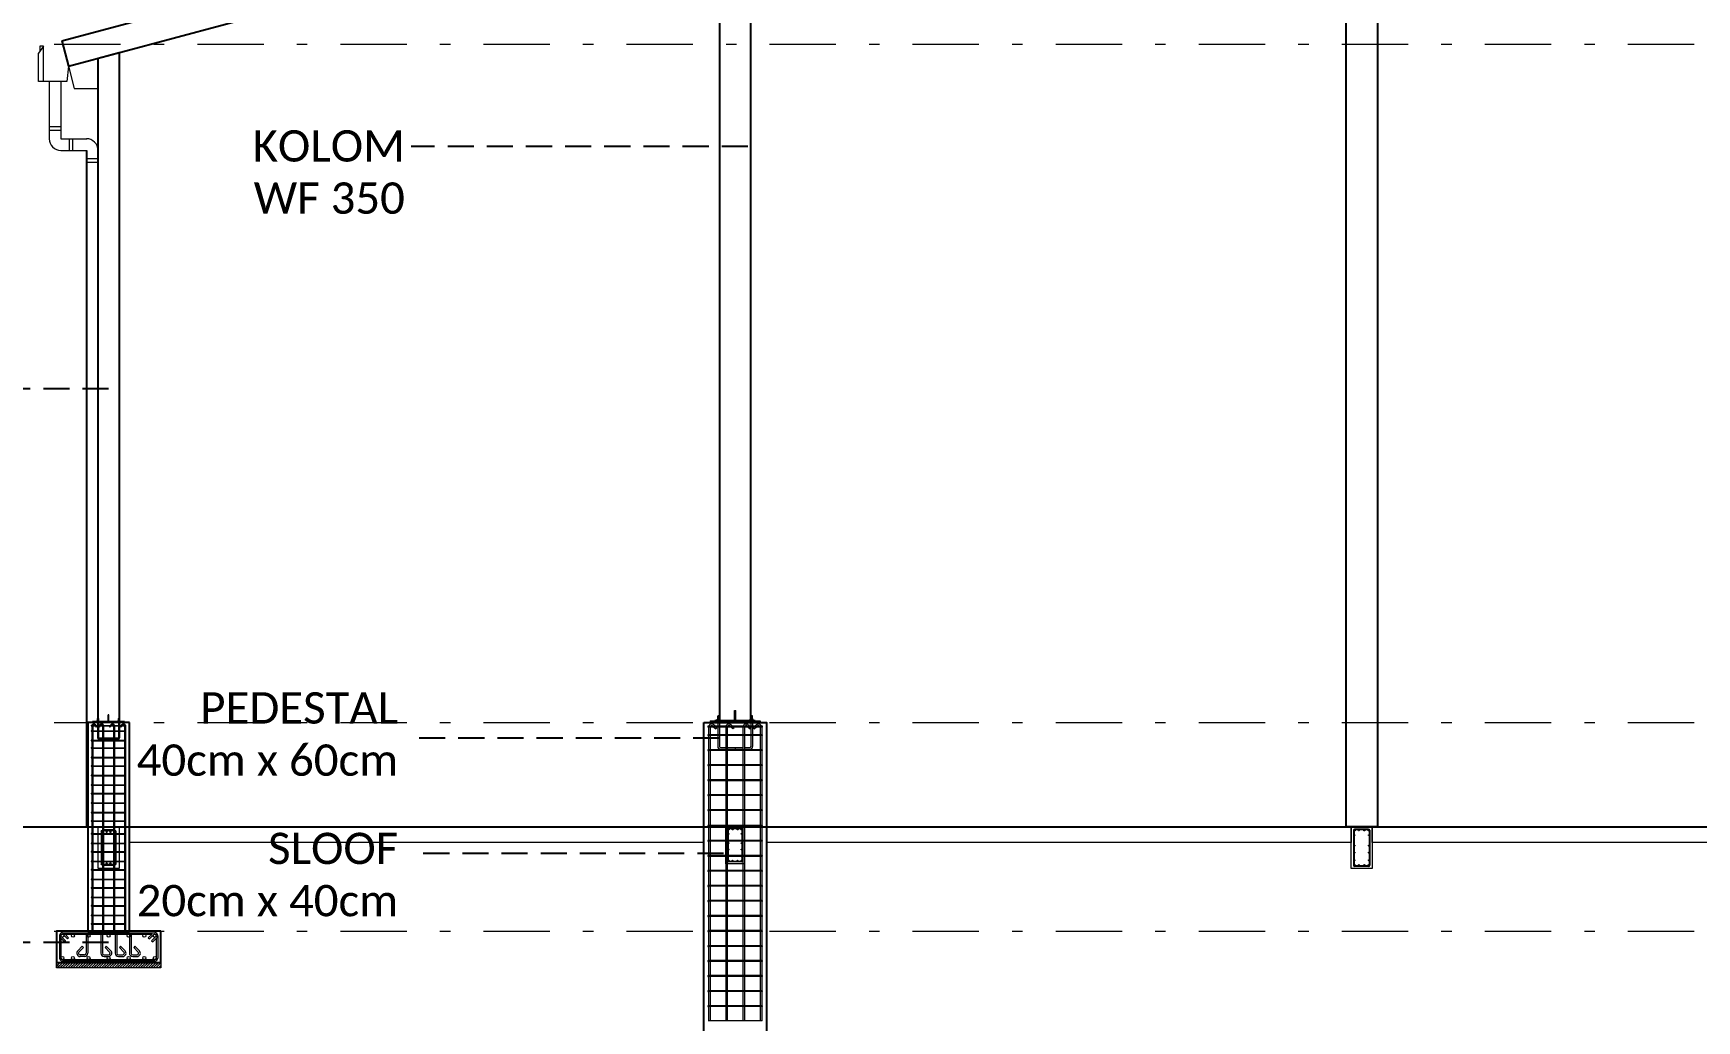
# Model space of a CAD drawing. Header units: millimetres. Extents: x 2175 to 3376, y 1504 to 1740.
# Drawn here: x 2886.51 to 2902.44, y 1558.46 to 1567.92 of the extents above; entities that cross this region are included whole.
import ezdxf

# ---------------------------------------------------------------- set-up
doc = ezdxf.new("R2010")
doc.units = ezdxf.units.MM
for name, pattern in [('DASHDOT2', [12.7, 6.35, -3.175, 0, -3.175]), ('DASHDOTX2', [50.8, 25.4, -12.7, 0, -12.7]), ('DASHED', [19.05, 12.7, -6.35]), ('HIDDEN', [0.375, 0.25, -0.125])]:
    doc.linetypes.add(name, pattern=pattern)
doc.layers.add('As Atap', color=3, linetype='DASHDOTX2', lineweight=40)
doc.layers.add('Garis Dim', color=131, linetype='DASHED', lineweight=9)
for name, color, linetype in [('FUR', 7, 'Continuous'), ('GR', 7, 'Continuous'), ('SUNGAI', 150, 'Continuous'), ('TEXT', 7, 'Continuous'), ('WF 150', 5, 'Continuous')]:
    doc.layers.add(name, color=color, linetype=linetype)
doc.layers.add('Layer2', color=7, linetype='DASHED', lineweight=40, true_color=0x238759)
doc.styles.get("Standard").update_dxf_attribs({"font": 'arial.ttf'})

# ---------------------------------------------------------------- blocks, each defined once
blk = doc.blocks.new('soof bmi')
at = {"layer": 'Garis Dim', "color": 1, "linetype": 'ByBlock', "lineweight": 9}
for p, q in [((38143.76, 315.036), (38143.76, 314.534)), ((38143.768, 315.036), (38143.768, 314.534)), ((38143.978, 315.053), (38143.777, 315.053)), ((38143.978, 315.044), (38143.777, 315.044)), ((38143.987, 315.036), (38143.987, 314.534)), ((38143.996, 315.036), (38143.996, 314.534)), ((38143.978, 314.525), (38143.777, 314.525)), ((38143.978, 314.517), (38143.777, 314.517))]:
    blk.add_line(p, q, dxfattribs=at)
blk.add_lwpolyline([(38143.728, 315.085), (38144.028, 315.085), (38144.028, 314.485), (38143.728, 314.485)], close=True, dxfattribs=at)
for centre, radius in [((38143.777, 315.036), 0.00853), ((38143.774, 314.965), 0.0064), ((38143.838, 315.036), 0.00853), ((38143.917, 315.036), 0.00853), ((38143.978, 315.036), 0.00853), ((38143.981, 314.965), 0.0064), ((38143.774, 314.815), 0.0064), ((38143.774, 314.715), 0.0064), ((38143.981, 314.815), 0.0064), ((38143.981, 314.715), 0.0064), ((38143.774, 314.605), 0.0064), ((38143.777, 314.534), 0.00853), ((38143.838, 314.534), 0.00853), ((38143.917, 314.534), 0.00853), ((38143.978, 314.534), 0.00853), ((38143.981, 314.605), 0.0064)]:
    blk.add_circle(centre, radius, dxfattribs=at)
for centre, radius, start, end in [((38143.777, 315.036), 0.0171, 90, 180), ((38143.978, 315.036), 0.0171, 0, 90), ((38143.978, 315.036), 0.00853, 0, 90), ((38143.777, 314.534), 0.0171, 180, 270), ((38143.978, 314.534), 0.00853, 270, 0), ((38143.978, 314.534), 0.0171, 270, 0)]:
    blk.add_arc(centre, radius, start, end, dxfattribs=at)
blk = doc.blocks.new('sloof 20x40')
at = {"layer": 'Garis Dim', "color": 1, "linetype": 'ByBlock', "lineweight": 9}
for p, q in [((49399.272, -5509.356), (49399.272, -5509.756)), ((49399.472, -5509.356), (49399.272, -5509.356)), ((49399.472, -5509.756), (49399.472, -5509.356)), ((49399.272, -5509.756), (49399.472, -5509.756))]:
    blk.add_line(p, q, dxfattribs=at)
at = {"layer": 'Garis Dim', "color": 1, "linetype": 'ByBlock', "lineweight": 5}
for p, q in [((49399.302, -5509.402), (49399.302, -5509.71)), ((49399.31, -5509.402), (49399.31, -5509.71)), ((49399.318, -5509.386), (49399.426, -5509.386)), ((49399.318, -5509.394), (49399.426, -5509.394)), ((49399.434, -5509.402), (49399.434, -5509.71)), ((49399.442, -5509.402), (49399.442, -5509.71)), ((49399.318, -5509.718), (49399.426, -5509.718)), ((49399.318, -5509.726), (49399.426, -5509.726))]:
    blk.add_line(p, q, dxfattribs=at)
for centre, radius in [((49399.318, -5509.402), 0.008), ((49399.354, -5509.402), 0.008), ((49399.39, -5509.402), 0.008), ((49399.426, -5509.402), 0.008), ((49399.316, -5509.506), 0.006), ((49399.428, -5509.506), 0.006), ((49399.318, -5509.71), 0.008), ((49399.354, -5509.71), 0.008), ((49399.39, -5509.71), 0.008), ((49399.426, -5509.71), 0.008)]:
    blk.add_circle(centre, radius, dxfattribs=at)
for centre, radius, start, end in [((49399.318, -5509.402), 0.016, 90, 180), ((49399.318, -5509.402), 0.008, 90, 180), ((49399.426, -5509.402), 0.016, 0, 90), ((49399.426, -5509.402), 0.008, 0, 90), ((49399.318, -5509.71), 0.016, 180, 270), ((49399.318, -5509.71), 0.008, 180, 270), ((49399.354, -5509.71), 0.008, 180, 270), ((49399.39, -5509.71), 0.008, 180, 270), ((49399.426, -5509.71), 0.016, 270, 0), ((49399.426, -5509.71), 0.008, 270, 0)]:
    blk.add_arc(centre, radius, start, end, dxfattribs=at)

msp = doc.modelspace()

# ---------------------------------------------------------------- hatches: boundary and pattern name
at = {"layer": 'Garis Dim', "linetype": 'ByBlock', "lineweight": 5}
h = msp.add_hatch(dxfattribs=at)
h.set_pattern_fill('LINE', color=0, scale=0.000456792, angle=-0.0006, style=0)
h.set_pattern_definition([(179.999441, (3307.1752754, 1663.6574915), (1.415e-08, 0.0014503160385), [])])
h.paths.add_polyline_path([(2887.126, 1561.36, -0.414214), (2887.127, 1561.361), (2887.135, 1561.361, -0.414214), (2887.137, 1561.36), (2887.137, 1561.34), (2887.126, 1561.34)])
h = msp.add_hatch(dxfattribs=at)
h.set_pattern_fill('LINE', color=0, scale=0.000456792, angle=-0.0006, style=0)
h.set_pattern_definition([(179.999441, (3307.3762646, 1663.6574895), (1.415e-08, 0.0014503160385), [])])
h.paths.add_polyline_path([(2887.327, 1561.36, -0.414214), (2887.328, 1561.361), (2887.336, 1561.361, -0.414214), (2887.338, 1561.36), (2887.338, 1561.34), (2887.327, 1561.34)])
h = msp.add_hatch(dxfattribs=at)
h.set_pattern_fill('LINE', color=0, scale=0.00072, angle=-0.0006, style=0)
h.set_pattern_definition([(179.999441, (3591.7157647, 1722.6246824), (2.23035e-08, 0.0022860000006), [])])
h.paths.add_polyline_path([(2893.082, 1561.382, 0.414214), (2893.08, 1561.384), (2893.067, 1561.384, 0.414214), (2893.065, 1561.382), (2893.065, 1561.352), (2893.082, 1561.352)])
h = msp.add_hatch(dxfattribs=at)
h.set_pattern_fill('LINE', color=0, scale=0.00072, angle=-0.0006, style=0)
h.set_pattern_definition([(179.999441, (3591.3989637, 1722.6246855), (2.23035e-08, 0.0022860000006), [])])
h.paths.add_polyline_path([(2893.399, 1561.382, 0.414214), (2893.397, 1561.384), (2893.383, 1561.384, 0.414214), (2893.381, 1561.382), (2893.381, 1561.352), (2893.399, 1561.352)])
at = {"layer": 'Layer2', "linetype": 'ByBlock', "lineweight": 5}
h = msp.add_hatch(dxfattribs=at)
h.set_pattern_fill('JIS_LC_8', scale=0.00225, style=0)
h.set_pattern_definition([(45, (-10534.765146, 4218.08268), (-0.01240972401, 0.01240972401), []), (45, (-10534.764246, 4218.08268), (-0.01240972401, 0.01240972401), [])])
h.paths.add_polyline_path([(2886.732, 1559.021), (2887.732, 1559.021), (2887.732, 1558.969), (2886.732, 1558.969)])

# ---------------------------------------------------------------- linework, layer by layer
at = {"lineweight": 18}
for p, q in [((2886.607, 1567.8), (2886.562, 1567.734)), ((2886.562, 1567.463), (2886.562, 1567.734)), ((2886.607, 1567.8), (2886.573, 1567.8)), ((2886.573, 1567.8), (2886.573, 1567.751)), ((2886.607, 1567.463), (2886.607, 1567.8)), ((2886.848, 1567.61), (2886.831, 1567.463)), ((2886.775, 1567.463), (2886.562, 1567.463)), ((2886.663, 1567.463), (2886.663, 1566.914)), ((2886.831, 1567.463), (2886.775, 1567.463)), ((2886.775, 1567.463), (2886.775, 1566.914)), ((2886.775, 1567.027), (2886.663, 1567.027)), ((2886.775, 1566.993), (2886.663, 1566.993)), ((2886.775, 1566.914), (2887.024, 1566.914)), ((2886.854, 1566.914), (2886.854, 1566.802)), ((2886.887, 1566.914), (2886.887, 1566.802)), ((2886.775, 1566.802), (2887.024, 1566.802)), ((2887.019, 1566.723), (2887.132, 1566.723)), ((2887.019, 1566.69), (2887.132, 1566.69)), ((2887.08, 1561.321), (2887.384, 1561.321)), ((2887.08, 1561.321), (2887.384, 1561.321)), ((2893.471, 1561.321), (2892.991, 1561.321)), ((2893.471, 1561.321), (2892.991, 1561.321))]:
    msp.add_line(p, q, dxfattribs=at)
for p, q in [((2887.019, 1566.802), (2887.019, 1560.321)), ((2887.11, 1561.331), (2887.354, 1561.331)), ((2887.11, 1561.331), (2887.354, 1561.331)), ((2893.423, 1561.336), (2893.039, 1561.336)), ((2893.423, 1561.336), (2893.039, 1561.336))]:
    msp.add_line(p, q)
at = {"linetype": 'HIDDEN'}
for p, q in [((2893.354, 1566.84), (2890.129, 1566.84)), ((2887.232, 1564.517), (2885.131, 1564.517)), ((2893.081, 1561.169), (2890.129, 1561.169)), ((2893.12, 1560.065), (2890.129, 1560.065)), ((2887.232, 1559.211), (2885.131, 1559.211))]:
    msp.add_line(p, q, dxfattribs=at)
at = {"lineweight": 18}
for centre, start, end in [((2886.775, 1566.914), 180, 270), ((2887.019, 1566.802), 0, 90)]:
    msp.add_arc(centre, 0.112, start, end, dxfattribs=at)
at = {"layer": 'As Atap', "color": 7, "linetype": 'ByBlock', "lineweight": 9}
for p, q in [((2887.384, 1561.331), (2887.079, 1561.331)), ((2887.079, 1561.331), (2887.079, 1561.321)), ((2887.384, 1561.331), (2887.384, 1561.321)), ((2892.992, 1561.336), (2892.992, 1561.321)), ((2892.992, 1561.336), (2893.472, 1561.336)), ((2893.472, 1561.336), (2893.472, 1561.321))]:
    msp.add_line(p, q, dxfattribs=at)
at = {"layer": 'As Atap', "color": 7, "linetype": 'ByBlock', "lineweight": 5}
for p, q in [((2887.121, 1561.332), (2887.141, 1561.332)), ((2887.123, 1561.34), (2887.139, 1561.34)), ((2887.322, 1561.332), (2887.342, 1561.332)), ((2887.324, 1561.34), (2887.34, 1561.34)), ((2893.089, 1561.338), (2893.058, 1561.338)), ((2893.086, 1561.352), (2893.06, 1561.352)), ((2893.406, 1561.338), (2893.374, 1561.338)), ((2893.403, 1561.352), (2893.377, 1561.352)), ((2886.732, 1559.021), (2886.732, 1558.971))]:
    msp.add_line(p, q, dxfattribs=at)
at = {"layer": 'As Atap', "color": 0, "linetype": 'ByBlock', "lineweight": 5}
for p, q in [((2887.126, 1561.321), (2887.126, 1561.293)), ((2887.127, 1561.361), (2887.135, 1561.361)), ((2887.136, 1561.321), (2887.136, 1561.293)), ((2887.235, 1561.394), (2887.228, 1561.394)), ((2887.228, 1561.331), (2887.228, 1561.394)), ((2887.235, 1561.331), (2887.235, 1561.394)), ((2887.327, 1561.321), (2887.327, 1561.293)), ((2887.328, 1561.361), (2887.336, 1561.361)), ((2887.337, 1561.321), (2887.337, 1561.293)), ((2893.065, 1561.321), (2893.065, 1561.278)), ((2893.08, 1561.384), (2893.067, 1561.384)), ((2893.082, 1561.321), (2893.082, 1561.278)), ((2893.226, 1561.436), (2893.237, 1561.436)), ((2893.226, 1561.336), (2893.226, 1561.436)), ((2893.237, 1561.336), (2893.237, 1561.436)), ((2893.382, 1561.321), (2893.382, 1561.278)), ((2893.397, 1561.384), (2893.383, 1561.384)), ((2893.399, 1561.321), (2893.399, 1561.278)), ((2887.07, 1561.288), (2887.07, 1561.241)), ((2887.07, 1561.237), (2887.07, 1561.15)), ((2887.07, 1561.165), (2887.07, 1561.079)), ((2887.08, 1561.288), (2887.08, 1561.241)), ((2887.08, 1561.237), (2887.08, 1561.15)), ((2887.08, 1561.165), (2887.08, 1561.079)), ((2887.126, 1561.289), (2887.126, 1561.241)), ((2887.126, 1561.237), (2887.126, 1561.175)), ((2887.136, 1561.289), (2887.136, 1561.241)), ((2887.136, 1561.237), (2887.136, 1561.175)), ((2887.175, 1561.169), (2887.142, 1561.169)), ((2887.175, 1561.158), (2887.142, 1561.158)), ((2887.175, 1561.288), (2887.175, 1561.241)), ((2887.175, 1561.237), (2887.175, 1561.15)), ((2887.175, 1561.165), (2887.175, 1561.079)), ((2887.184, 1561.288), (2887.184, 1561.241)), ((2887.184, 1561.237), (2887.184, 1561.15)), ((2887.279, 1561.169), (2887.184, 1561.169)), ((2887.184, 1561.165), (2887.184, 1561.079)), ((2887.279, 1561.158), (2887.184, 1561.158)), ((2887.232, 1561.169), (2887.232, 1561.158)), ((2887.279, 1561.288), (2887.279, 1561.241)), ((2887.279, 1561.237), (2887.279, 1561.15)), ((2887.279, 1561.165), (2887.279, 1561.079)), ((2887.289, 1561.288), (2887.289, 1561.241)), ((2887.289, 1561.237), (2887.289, 1561.15)), ((2887.321, 1561.169), (2887.289, 1561.169)), ((2887.289, 1561.165), (2887.289, 1561.079)), ((2887.321, 1561.158), (2887.289, 1561.158)), ((2887.327, 1561.289), (2887.327, 1561.241)), ((2887.327, 1561.237), (2887.327, 1561.175)), ((2887.337, 1561.289), (2887.337, 1561.241)), ((2887.337, 1561.237), (2887.337, 1561.175)), ((2887.383, 1561.289), (2887.383, 1561.241)), ((2887.383, 1561.237), (2887.383, 1561.15)), ((2887.383, 1561.165), (2887.383, 1561.079)), ((2887.393, 1561.289), (2887.393, 1561.241)), ((2887.393, 1561.237), (2887.393, 1561.15)), ((2887.393, 1561.165), (2887.393, 1561.079)), ((2892.977, 1561.277), (2892.977, 1561.203)), ((2892.977, 1561.195), (2892.977, 1561.059)), ((2892.993, 1561.277), (2892.993, 1561.203)), ((2892.993, 1561.195), (2892.993, 1561.059)), ((2893.065, 1561.277), (2893.065, 1561.203)), ((2893.065, 1561.188), (2893.065, 1561.091)), ((2893.082, 1561.277), (2893.082, 1561.203)), ((2893.082, 1561.188), (2893.082, 1561.091)), ((2893.142, 1561.276), (2893.142, 1561.203)), ((2893.142, 1561.195), (2893.142, 1561.059)), ((2893.157, 1561.276), (2893.157, 1561.203)), ((2893.157, 1561.195), (2893.157, 1561.059)), ((2893.306, 1561.276), (2893.306, 1561.203)), ((2893.306, 1561.195), (2893.306, 1561.059)), ((2893.322, 1561.276), (2893.322, 1561.203)), ((2893.322, 1561.195), (2893.322, 1561.059)), ((2893.382, 1561.277), (2893.382, 1561.203)), ((2893.382, 1561.188), (2893.382, 1561.091)), ((2893.399, 1561.277), (2893.399, 1561.203)), ((2893.399, 1561.188), (2893.399, 1561.091)), ((2893.471, 1561.276), (2893.471, 1561.203)), ((2893.471, 1561.195), (2893.471, 1561.059)), ((2893.486, 1561.276), (2893.486, 1561.203)), ((2893.486, 1561.195), (2893.486, 1561.059)), ((2887.07, 1561.074), (2887.07, 1560.988)), ((2887.08, 1561.074), (2887.08, 1560.988)), ((2887.175, 1561.074), (2887.175, 1560.988)), ((2887.184, 1561.074), (2887.184, 1560.988)), ((2887.279, 1561.074), (2887.279, 1560.988)), ((2887.289, 1561.074), (2887.289, 1560.988)), ((2887.383, 1561.074), (2887.383, 1560.988)), ((2887.393, 1561.074), (2887.393, 1560.988)), ((2892.977, 1561.051), (2892.977, 1560.915)), ((2892.993, 1561.051), (2892.993, 1560.915)), ((2893.091, 1561.082), (2893.142, 1561.082)), ((2893.091, 1561.065), (2893.142, 1561.065)), ((2893.142, 1561.051), (2893.142, 1560.915)), ((2893.157, 1561.082), (2893.306, 1561.082)), ((2893.157, 1561.065), (2893.306, 1561.065)), ((2893.157, 1561.051), (2893.157, 1560.915)), ((2893.231, 1561.082), (2893.231, 1561.065)), ((2893.306, 1561.051), (2893.306, 1560.915)), ((2893.322, 1561.082), (2893.373, 1561.082)), ((2893.322, 1561.065), (2893.373, 1561.065)), ((2893.322, 1561.051), (2893.322, 1560.915)), ((2893.471, 1561.051), (2893.471, 1560.915)), ((2893.486, 1561.051), (2893.486, 1560.915)), ((2887.07, 1560.993), (2887.07, 1560.906)), ((2887.07, 1560.902), (2887.07, 1560.815)), ((2887.08, 1560.993), (2887.08, 1560.906)), ((2887.08, 1560.902), (2887.08, 1560.815)), ((2887.175, 1560.993), (2887.175, 1560.906)), ((2887.175, 1560.902), (2887.175, 1560.815)), ((2887.184, 1560.993), (2887.184, 1560.906)), ((2887.184, 1560.902), (2887.184, 1560.815)), ((2887.279, 1560.993), (2887.279, 1560.906)), ((2887.279, 1560.902), (2887.279, 1560.815)), ((2887.289, 1560.993), (2887.289, 1560.906)), ((2887.289, 1560.902), (2887.289, 1560.815)), ((2887.383, 1560.993), (2887.383, 1560.906)), ((2887.383, 1560.902), (2887.383, 1560.815)), ((2887.393, 1560.993), (2887.393, 1560.906)), ((2887.393, 1560.902), (2887.393, 1560.815)), ((2892.977, 1560.907), (2892.977, 1560.771)), ((2892.993, 1560.907), (2892.993, 1560.771)), ((2893.142, 1560.907), (2893.142, 1560.771)), ((2893.157, 1560.907), (2893.157, 1560.771)), ((2893.306, 1560.907), (2893.306, 1560.771)), ((2893.322, 1560.907), (2893.322, 1560.771)), ((2893.471, 1560.907), (2893.471, 1560.771)), ((2893.486, 1560.907), (2893.486, 1560.771)), ((2887.07, 1560.81), (2887.07, 1560.724)), ((2887.07, 1560.729), (2887.07, 1560.643)), ((2887.08, 1560.81), (2887.08, 1560.724)), ((2887.08, 1560.729), (2887.08, 1560.643)), ((2887.175, 1560.81), (2887.175, 1560.724)), ((2887.175, 1560.729), (2887.175, 1560.643)), ((2887.184, 1560.81), (2887.184, 1560.724)), ((2887.184, 1560.729), (2887.184, 1560.643)), ((2887.279, 1560.81), (2887.279, 1560.724)), ((2887.279, 1560.729), (2887.279, 1560.643)), ((2887.289, 1560.81), (2887.289, 1560.724)), ((2887.289, 1560.729), (2887.289, 1560.643)), ((2887.383, 1560.81), (2887.383, 1560.724)), ((2887.383, 1560.729), (2887.383, 1560.643)), ((2887.393, 1560.81), (2887.393, 1560.724)), ((2887.393, 1560.729), (2887.393, 1560.643)), ((2892.977, 1560.764), (2892.977, 1560.628)), ((2892.993, 1560.764), (2892.993, 1560.628)), ((2893.142, 1560.764), (2893.142, 1560.628)), ((2893.157, 1560.764), (2893.157, 1560.628)), ((2893.306, 1560.764), (2893.306, 1560.628)), ((2893.322, 1560.764), (2893.322, 1560.628)), ((2893.471, 1560.764), (2893.471, 1560.628)), ((2893.486, 1560.764), (2893.486, 1560.628)), ((2887.07, 1560.638), (2887.07, 1560.551)), ((2887.07, 1560.546), (2887.07, 1560.46)), ((2887.08, 1560.638), (2887.08, 1560.551)), ((2887.08, 1560.546), (2887.08, 1560.46)), ((2887.175, 1560.638), (2887.175, 1560.551)), ((2887.175, 1560.546), (2887.175, 1560.46)), ((2887.184, 1560.638), (2887.184, 1560.551)), ((2887.184, 1560.546), (2887.184, 1560.46)), ((2887.279, 1560.638), (2887.279, 1560.551)), ((2887.279, 1560.546), (2887.279, 1560.46)), ((2887.289, 1560.638), (2887.289, 1560.551)), ((2887.289, 1560.546), (2887.289, 1560.46)), ((2887.383, 1560.638), (2887.383, 1560.551)), ((2887.383, 1560.546), (2887.383, 1560.46)), ((2887.393, 1560.638), (2887.393, 1560.551)), ((2887.393, 1560.546), (2887.393, 1560.46)), ((2892.977, 1560.62), (2892.977, 1560.484)), ((2892.993, 1560.62), (2892.993, 1560.484)), ((2893.142, 1560.62), (2893.142, 1560.484)), ((2893.157, 1560.62), (2893.157, 1560.484)), ((2893.306, 1560.62), (2893.306, 1560.484)), ((2893.322, 1560.62), (2893.322, 1560.484)), ((2893.471, 1560.62), (2893.471, 1560.484)), ((2893.486, 1560.62), (2893.486, 1560.484)), ((2887.07, 1560.465), (2887.07, 1560.379)), ((2887.07, 1560.374), (2887.07, 1560.287)), ((2887.08, 1560.465), (2887.08, 1560.379)), ((2887.08, 1560.374), (2887.08, 1560.287)), ((2887.175, 1560.465), (2887.175, 1560.379)), ((2887.175, 1560.374), (2887.175, 1560.287)), ((2887.184, 1560.465), (2887.184, 1560.379)), ((2887.184, 1560.374), (2887.184, 1560.287)), ((2887.279, 1560.465), (2887.279, 1560.379)), ((2887.279, 1560.374), (2887.279, 1560.287)), ((2887.289, 1560.465), (2887.289, 1560.379)), ((2887.289, 1560.374), (2887.289, 1560.287)), ((2887.383, 1560.465), (2887.383, 1560.379)), ((2887.383, 1560.374), (2887.383, 1560.287)), ((2887.393, 1560.465), (2887.393, 1560.379)), ((2887.393, 1560.374), (2887.393, 1560.287)), ((2892.977, 1560.477), (2892.977, 1560.34)), ((2892.993, 1560.477), (2892.993, 1560.34)), ((2893.142, 1560.477), (2893.142, 1560.34)), ((2893.157, 1560.477), (2893.157, 1560.34)), ((2893.306, 1560.477), (2893.306, 1560.34)), ((2893.322, 1560.477), (2893.322, 1560.34)), ((2893.471, 1560.477), (2893.471, 1560.34)), ((2893.486, 1560.477), (2893.486, 1560.34)), ((2887.07, 1560.343), (2887.07, 1560.257)), ((2887.07, 1560.252), (2887.07, 1560.165)), ((2887.08, 1560.343), (2887.08, 1560.257)), ((2887.08, 1560.252), (2887.08, 1560.165)), ((2887.175, 1560.343), (2887.175, 1560.257)), ((2887.175, 1560.252), (2887.175, 1560.165)), ((2887.184, 1560.343), (2887.184, 1560.257)), ((2887.184, 1560.252), (2887.184, 1560.165)), ((2887.279, 1560.343), (2887.279, 1560.257)), ((2887.279, 1560.252), (2887.279, 1560.165)), ((2887.289, 1560.343), (2887.289, 1560.257)), ((2887.289, 1560.252), (2887.289, 1560.165)), ((2887.383, 1560.343), (2887.383, 1560.257)), ((2887.383, 1560.252), (2887.383, 1560.165)), ((2887.393, 1560.343), (2887.393, 1560.257)), ((2887.393, 1560.252), (2887.393, 1560.165)), ((2892.977, 1560.326), (2892.977, 1560.19)), ((2892.993, 1560.326), (2892.993, 1560.19)), ((2893.142, 1560.326), (2893.142, 1560.19)), ((2893.157, 1560.326), (2893.157, 1560.19)), ((2893.306, 1560.326), (2893.306, 1560.19)), ((2893.322, 1560.326), (2893.322, 1560.19)), ((2893.471, 1560.326), (2893.471, 1560.19)), ((2893.486, 1560.326), (2893.486, 1560.19)), ((2887.07, 1560.17), (2887.07, 1560.084)), ((2887.07, 1560.079), (2887.07, 1559.993)), ((2887.08, 1560.17), (2887.08, 1560.084)), ((2887.08, 1560.079), (2887.08, 1559.993)), ((2887.175, 1560.17), (2887.175, 1560.084)), ((2887.175, 1560.079), (2887.175, 1559.993)), ((2887.184, 1560.17), (2887.184, 1560.084)), ((2887.184, 1560.079), (2887.184, 1559.993)), ((2887.279, 1560.17), (2887.279, 1560.084)), ((2887.279, 1560.079), (2887.279, 1559.993)), ((2887.289, 1560.17), (2887.289, 1560.084)), ((2887.289, 1560.079), (2887.289, 1559.993)), ((2887.383, 1560.17), (2887.383, 1560.084)), ((2887.383, 1560.079), (2887.383, 1559.993)), ((2887.393, 1560.17), (2887.393, 1560.084)), ((2887.393, 1560.079), (2887.393, 1559.993)), ((2892.977, 1560.182), (2892.977, 1560.046)), ((2892.993, 1560.182), (2892.993, 1560.046)), ((2893.142, 1560.182), (2893.142, 1560.046)), ((2893.157, 1560.182), (2893.157, 1560.046)), ((2893.306, 1560.182), (2893.306, 1560.046)), ((2893.322, 1560.182), (2893.322, 1560.046)), ((2893.471, 1560.182), (2893.471, 1560.046)), ((2893.486, 1560.182), (2893.486, 1560.046)), ((2887.07, 1559.998), (2887.07, 1559.911)), ((2887.07, 1559.907), (2887.07, 1559.82)), ((2887.08, 1559.998), (2887.08, 1559.911)), ((2887.08, 1559.907), (2887.08, 1559.82)), ((2887.175, 1559.998), (2887.175, 1559.911)), ((2887.175, 1559.907), (2887.175, 1559.82)), ((2887.184, 1559.998), (2887.184, 1559.911)), ((2887.184, 1559.907), (2887.184, 1559.82)), ((2887.279, 1559.998), (2887.279, 1559.911)), ((2887.279, 1559.907), (2887.279, 1559.82)), ((2887.289, 1559.998), (2887.289, 1559.911)), ((2887.289, 1559.907), (2887.289, 1559.82)), ((2887.383, 1559.998), (2887.383, 1559.911)), ((2887.383, 1559.907), (2887.383, 1559.82)), ((2887.393, 1559.998), (2887.393, 1559.911)), ((2887.393, 1559.907), (2887.393, 1559.82)), ((2892.977, 1560.039), (2892.977, 1559.902)), ((2892.977, 1559.895), (2892.977, 1559.758)), ((2892.993, 1560.039), (2892.993, 1559.902)), ((2892.993, 1559.895), (2892.993, 1559.758)), ((2893.142, 1560.039), (2893.142, 1559.902)), ((2893.142, 1559.895), (2893.142, 1559.758)), ((2893.157, 1560.039), (2893.157, 1559.902)), ((2893.157, 1559.895), (2893.157, 1559.758)), ((2893.306, 1560.039), (2893.306, 1559.902)), ((2893.306, 1559.895), (2893.306, 1559.758)), ((2893.322, 1560.039), (2893.322, 1559.902)), ((2893.322, 1559.895), (2893.322, 1559.758)), ((2893.471, 1560.039), (2893.471, 1559.902)), ((2893.471, 1559.895), (2893.471, 1559.758)), ((2893.486, 1560.039), (2893.486, 1559.902)), ((2893.486, 1559.895), (2893.486, 1559.758)), ((2887.07, 1559.825), (2887.07, 1559.739)), ((2887.07, 1559.734), (2887.07, 1559.647)), ((2887.08, 1559.825), (2887.08, 1559.739)), ((2887.08, 1559.734), (2887.08, 1559.647)), ((2887.175, 1559.825), (2887.175, 1559.739)), ((2887.175, 1559.734), (2887.175, 1559.647)), ((2887.184, 1559.825), (2887.184, 1559.739)), ((2887.184, 1559.734), (2887.184, 1559.647)), ((2887.279, 1559.825), (2887.279, 1559.739)), ((2887.279, 1559.734), (2887.279, 1559.647)), ((2887.289, 1559.825), (2887.289, 1559.739)), ((2887.289, 1559.734), (2887.289, 1559.647)), ((2887.383, 1559.825), (2887.383, 1559.739)), ((2887.383, 1559.734), (2887.383, 1559.647)), ((2887.393, 1559.825), (2887.393, 1559.739)), ((2887.393, 1559.734), (2887.393, 1559.647)), ((2892.977, 1559.751), (2892.977, 1559.614)), ((2892.993, 1559.751), (2892.993, 1559.614)), ((2893.142, 1559.751), (2893.142, 1559.614)), ((2893.157, 1559.751), (2893.157, 1559.614)), ((2893.306, 1559.751), (2893.306, 1559.614)), ((2893.322, 1559.751), (2893.322, 1559.614)), ((2893.471, 1559.751), (2893.471, 1559.614)), ((2893.486, 1559.751), (2893.486, 1559.614)), ((2887.07, 1559.653), (2887.07, 1559.566)), ((2887.07, 1559.561), (2887.07, 1559.475)), ((2887.08, 1559.653), (2887.08, 1559.566)), ((2887.08, 1559.561), (2887.08, 1559.475)), ((2887.175, 1559.653), (2887.175, 1559.566)), ((2887.175, 1559.561), (2887.175, 1559.475)), ((2887.184, 1559.653), (2887.184, 1559.566)), ((2887.184, 1559.561), (2887.184, 1559.475)), ((2887.279, 1559.653), (2887.279, 1559.566)), ((2887.279, 1559.561), (2887.279, 1559.475)), ((2887.289, 1559.653), (2887.289, 1559.566)), ((2887.289, 1559.561), (2887.289, 1559.475)), ((2887.383, 1559.653), (2887.383, 1559.566)), ((2887.383, 1559.561), (2887.383, 1559.475)), ((2887.393, 1559.653), (2887.393, 1559.566)), ((2887.393, 1559.561), (2887.393, 1559.475)), ((2892.977, 1559.607), (2892.977, 1559.47)), ((2892.993, 1559.607), (2892.993, 1559.47)), ((2893.142, 1559.607), (2893.142, 1559.47)), ((2893.157, 1559.607), (2893.157, 1559.47)), ((2893.306, 1559.607), (2893.306, 1559.47)), ((2893.322, 1559.607), (2893.322, 1559.47)), ((2893.471, 1559.607), (2893.471, 1559.47)), ((2893.486, 1559.607), (2893.486, 1559.47)), ((2887.07, 1559.48), (2887.07, 1559.394)), ((2887.08, 1559.48), (2887.08, 1559.394)), ((2887.175, 1559.48), (2887.175, 1559.394)), ((2887.184, 1559.48), (2887.184, 1559.394)), ((2887.279, 1559.48), (2887.279, 1559.394)), ((2887.289, 1559.48), (2887.289, 1559.394)), ((2887.383, 1559.48), (2887.383, 1559.394)), ((2887.393, 1559.48), (2887.393, 1559.394)), ((2892.977, 1559.463), (2892.977, 1559.326)), ((2892.993, 1559.463), (2892.993, 1559.326)), ((2893.142, 1559.463), (2893.142, 1559.326)), ((2893.157, 1559.463), (2893.157, 1559.326)), ((2893.306, 1559.463), (2893.306, 1559.326)), ((2893.322, 1559.463), (2893.322, 1559.326)), ((2893.471, 1559.463), (2893.471, 1559.326)), ((2893.486, 1559.463), (2893.486, 1559.326)), ((2886.762, 1559.278), (2886.762, 1559.064)), ((2886.776, 1559.252), (2886.776, 1559.064)), ((2887.016, 1559.292), (2887.016, 1559.11)), ((2887.032, 1559.292), (2887.032, 1559.11)), ((2887.07, 1559.389), (2887.07, 1559.321)), ((2887.08, 1559.389), (2887.08, 1559.321)), ((2887.157, 1559.292), (2887.157, 1559.11)), ((2887.173, 1559.292), (2887.173, 1559.11)), ((2887.175, 1559.389), (2887.175, 1559.321)), ((2887.184, 1559.389), (2887.184, 1559.321)), ((2887.279, 1559.389), (2887.279, 1559.321)), ((2887.289, 1559.389), (2887.289, 1559.321)), ((2887.294, 1559.292), (2887.294, 1559.11)), ((2887.31, 1559.292), (2887.31, 1559.11)), ((2887.383, 1559.389), (2887.383, 1559.321)), ((2887.393, 1559.389), (2887.393, 1559.321)), ((2887.431, 1559.292), (2887.431, 1559.11)), ((2887.447, 1559.292), (2887.447, 1559.11)), ((2887.687, 1559.252), (2887.687, 1559.06)), ((2887.702, 1559.278), (2887.702, 1559.064)), ((2892.977, 1559.319), (2892.977, 1559.182)), ((2892.993, 1559.319), (2892.993, 1559.182)), ((2893.142, 1559.319), (2893.142, 1559.182)), ((2893.157, 1559.319), (2893.157, 1559.182)), ((2893.306, 1559.319), (2893.306, 1559.182)), ((2893.322, 1559.319), (2893.322, 1559.182)), ((2893.471, 1559.319), (2893.471, 1559.182)), ((2893.486, 1559.319), (2893.486, 1559.182)), ((2892.977, 1559.175), (2892.977, 1559.039)), ((2892.993, 1559.175), (2892.993, 1559.039)), ((2893.142, 1559.175), (2893.142, 1559.039)), ((2893.157, 1559.175), (2893.157, 1559.039)), ((2893.306, 1559.175), (2893.306, 1559.039)), ((2893.322, 1559.175), (2893.322, 1559.039)), ((2893.471, 1559.175), (2893.471, 1559.039)), ((2893.486, 1559.175), (2893.486, 1559.039)), ((2892.977, 1559.031), (2892.977, 1558.895)), ((2892.993, 1559.031), (2892.993, 1558.895)), ((2893.142, 1559.031), (2893.142, 1558.895)), ((2893.157, 1559.031), (2893.157, 1558.895)), ((2893.306, 1559.031), (2893.306, 1558.895)), ((2893.322, 1559.031), (2893.322, 1558.895)), ((2893.471, 1559.031), (2893.471, 1558.895)), ((2893.486, 1559.031), (2893.486, 1558.895)), ((2892.977, 1558.887), (2892.977, 1558.751)), ((2892.993, 1558.887), (2892.993, 1558.751)), ((2893.142, 1558.887), (2893.142, 1558.751)), ((2893.157, 1558.887), (2893.157, 1558.751)), ((2893.306, 1558.887), (2893.306, 1558.751)), ((2893.322, 1558.887), (2893.322, 1558.751)), ((2893.471, 1558.887), (2893.471, 1558.751)), ((2893.486, 1558.887), (2893.486, 1558.751)), ((2892.977, 1558.743), (2892.977, 1558.607)), ((2892.993, 1558.743), (2892.993, 1558.607)), ((2893.142, 1558.743), (2893.142, 1558.607)), ((2893.157, 1558.743), (2893.157, 1558.607)), ((2893.306, 1558.743), (2893.306, 1558.607)), ((2893.322, 1558.743), (2893.322, 1558.607)), ((2893.471, 1558.743), (2893.471, 1558.607)), ((2893.486, 1558.743), (2893.486, 1558.607)), ((2892.977, 1558.599), (2892.977, 1558.463)), ((2892.993, 1558.599), (2892.993, 1558.463)), ((2893.142, 1558.599), (2893.142, 1558.463)), ((2893.157, 1558.599), (2893.157, 1558.463)), ((2893.306, 1558.599), (2893.306, 1558.463)), ((2893.322, 1558.599), (2893.322, 1558.463)), ((2893.471, 1558.599), (2893.471, 1558.463)), ((2893.486, 1558.599), (2893.486, 1558.463))]:
    msp.add_line(p, q, dxfattribs=at)
for centre, radius, start, end in [((2887.142, 1561.175), 0.0164, 180, 270), ((2887.142, 1561.175), 0.00548, 180, 270), ((2887.321, 1561.175), 0.00548, 270, 0), ((2887.321, 1561.175), 0.0164, 270, 0), ((2893.091, 1561.091), 0.0259, 180, 270), ((2893.091, 1561.091), 0.00864, 180, 270), ((2893.373, 1561.091), 0.0259, 270, 0), ((2893.373, 1561.091), 0.00864, 270, 0)]:
    msp.add_arc(centre, radius, start, end, dxfattribs=at)
at = {"layer": 'Garis Dim', "linetype": 'DASHDOT2', "ltscale": 0.1}
for p, q in [((2881.232, 1567.821), (2933.732, 1567.821)), ((2881.232, 1561.321), (2933.732, 1561.321)), ((2881.232, 1559.321), (2933.732, 1559.321))]:
    msp.add_line(p, q, dxfattribs=at)
at = {"layer": 'Garis Dim', "color": 7, "linetype": 'ByBlock', "lineweight": 5}
for p, q in [((2887.121, 1561.331), (2887.121, 1561.332)), ((2887.123, 1561.332), (2887.123, 1561.34)), ((2887.127, 1561.332), (2887.127, 1561.34)), ((2887.135, 1561.332), (2887.135, 1561.34)), ((2887.139, 1561.332), (2887.139, 1561.34)), ((2887.141, 1561.331), (2887.141, 1561.332)), ((2887.322, 1561.331), (2887.322, 1561.332)), ((2887.324, 1561.332), (2887.324, 1561.34)), ((2887.328, 1561.332), (2887.328, 1561.34)), ((2887.336, 1561.332), (2887.336, 1561.34)), ((2887.34, 1561.332), (2887.34, 1561.34)), ((2887.342, 1561.331), (2887.342, 1561.332)), ((2893.058, 1561.336), (2893.058, 1561.338)), ((2893.06, 1561.338), (2893.06, 1561.352)), ((2893.067, 1561.338), (2893.067, 1561.352)), ((2893.08, 1561.338), (2893.08, 1561.352)), ((2893.086, 1561.338), (2893.086, 1561.352)), ((2893.089, 1561.336), (2893.089, 1561.338)), ((2893.374, 1561.336), (2893.374, 1561.338)), ((2893.377, 1561.338), (2893.377, 1561.352)), ((2893.384, 1561.338), (2893.384, 1561.352)), ((2893.396, 1561.338), (2893.396, 1561.352)), ((2893.403, 1561.338), (2893.403, 1561.352)), ((2893.406, 1561.336), (2893.406, 1561.338))]:
    msp.add_line(p, q, dxfattribs=at)
at = {"layer": 'Garis Dim', "color": 0, "linetype": 'ByBlock', "lineweight": 5}
for p, q in [((2887.126, 1561.34), (2887.126, 1561.36)), ((2887.137, 1561.34), (2887.137, 1561.36)), ((2887.327, 1561.34), (2887.327, 1561.36)), ((2887.338, 1561.34), (2887.338, 1561.36)), ((2893.065, 1561.352), (2893.065, 1561.382)), ((2893.082, 1561.352), (2893.082, 1561.382)), ((2893.381, 1561.352), (2893.381, 1561.382)), ((2893.399, 1561.352), (2893.399, 1561.382)), ((2887.068, 1561.293), (2887.395, 1561.293)), ((2887.068, 1561.289), (2887.395, 1561.289)), ((2887.068, 1561.241), (2887.395, 1561.241)), ((2887.068, 1561.237), (2887.395, 1561.237)), ((2887.097, 1561.294), (2887.098, 1561.293)), ((2887.103, 1561.301), (2887.111, 1561.293)), ((2887.103, 1561.289), (2887.114, 1561.277)), ((2887.121, 1561.284), (2887.114, 1561.277)), ((2887.116, 1561.289), (2887.121, 1561.284)), ((2887.138, 1561.289), (2887.133, 1561.284)), ((2887.133, 1561.284), (2887.14, 1561.277)), ((2887.142, 1561.289), (2887.137, 1561.284)), ((2887.152, 1561.289), (2887.14, 1561.277)), ((2887.151, 1561.301), (2887.143, 1561.293)), ((2887.158, 1561.294), (2887.157, 1561.293)), ((2887.243, 1561.289), (2887.238, 1561.284)), ((2887.238, 1561.284), (2887.245, 1561.277)), ((2887.256, 1561.289), (2887.245, 1561.277)), ((2887.255, 1561.301), (2887.248, 1561.293)), ((2887.262, 1561.294), (2887.261, 1561.293)), ((2887.347, 1561.289), (2887.342, 1561.284)), ((2887.342, 1561.284), (2887.349, 1561.277)), ((2887.361, 1561.289), (2887.349, 1561.277)), ((2887.351, 1561.294), (2887.35, 1561.293)), ((2887.36, 1561.301), (2887.352, 1561.293)), ((2893.49, 1561.285), (2892.973, 1561.285)), ((2893.49, 1561.277), (2892.973, 1561.277)), ((2893.49, 1561.203), (2892.973, 1561.203)), ((2893.49, 1561.195), (2892.973, 1561.195)), ((2893.028, 1561.277), (2893.047, 1561.259)), ((2893.03, 1561.298), (2893.042, 1561.285)), ((2893.043, 1561.287), (2893.044, 1561.285)), ((2893.058, 1561.269), (2893.047, 1561.259)), ((2893.05, 1561.277), (2893.058, 1561.269)), ((2893.183, 1561.287), (2893.185, 1561.285)), ((2893.193, 1561.277), (2893.211, 1561.259)), ((2893.194, 1561.298), (2893.207, 1561.285)), ((2893.222, 1561.269), (2893.211, 1561.259)), ((2893.214, 1561.277), (2893.222, 1561.269)), ((2893.348, 1561.287), (2893.349, 1561.285)), ((2893.357, 1561.277), (2893.376, 1561.259)), ((2893.359, 1561.298), (2893.371, 1561.285)), ((2893.373, 1561.277), (2893.381, 1561.269)), ((2893.387, 1561.269), (2893.376, 1561.259)), ((2893.379, 1561.277), (2893.387, 1561.269)), ((2893.413, 1561.277), (2893.405, 1561.269)), ((2893.405, 1561.269), (2893.416, 1561.259)), ((2893.435, 1561.277), (2893.416, 1561.259)), ((2893.434, 1561.298), (2893.421, 1561.285)), ((2893.444, 1561.287), (2893.443, 1561.285)), ((2887.068, 1561.15), (2887.395, 1561.15)), ((2887.068, 1561.145), (2887.395, 1561.145)), ((2887.068, 1561.079), (2887.395, 1561.079)), ((2887.068, 1561.074), (2887.395, 1561.074)), ((2893.49, 1561.059), (2892.973, 1561.059)), ((2893.49, 1561.051), (2892.973, 1561.051)), ((2887.068, 1560.988), (2887.395, 1560.988)), ((2887.068, 1560.983), (2887.395, 1560.983)), ((2887.068, 1560.906), (2887.395, 1560.906)), ((2887.068, 1560.902), (2887.395, 1560.902)), ((2893.49, 1560.915), (2892.973, 1560.915)), ((2893.49, 1560.907), (2892.973, 1560.907)), ((2887.068, 1560.815), (2887.395, 1560.815)), ((2887.068, 1560.81), (2887.395, 1560.81)), ((2887.068, 1560.724), (2887.395, 1560.724)), ((2887.068, 1560.719), (2887.395, 1560.719)), ((2893.49, 1560.771), (2892.973, 1560.771)), ((2893.49, 1560.763), (2892.973, 1560.763)), ((2887.068, 1560.643), (2887.395, 1560.643)), ((2887.068, 1560.638), (2887.395, 1560.638)), ((2887.068, 1560.551), (2887.395, 1560.551)), ((2887.068, 1560.546), (2887.395, 1560.546)), ((2893.49, 1560.628), (2892.973, 1560.628)), ((2893.49, 1560.62), (2892.973, 1560.62)), ((2887.068, 1560.46), (2887.395, 1560.46)), ((2887.068, 1560.455), (2887.395, 1560.455)), ((2887.068, 1560.379), (2887.395, 1560.379)), ((2887.068, 1560.374), (2887.395, 1560.374)), ((2893.49, 1560.484), (2892.973, 1560.484)), ((2893.49, 1560.476), (2892.973, 1560.476)), ((2887.068, 1560.257), (2887.395, 1560.257)), ((2887.068, 1560.252), (2887.395, 1560.252)), ((2893.49, 1560.334), (2892.973, 1560.334)), ((2893.49, 1560.326), (2892.973, 1560.326)), ((2887.068, 1560.165), (2887.395, 1560.165)), ((2887.068, 1560.16), (2887.395, 1560.16)), ((2887.068, 1560.084), (2887.395, 1560.084)), ((2887.068, 1560.079), (2887.395, 1560.079)), ((2893.49, 1560.19), (2892.973, 1560.19)), ((2893.49, 1560.182), (2892.973, 1560.182)), ((2893.49, 1560.046), (2892.973, 1560.046)), ((2887.068, 1559.993), (2887.395, 1559.993)), ((2887.068, 1559.988), (2887.395, 1559.988)), ((2887.068, 1559.911), (2887.395, 1559.911)), ((2887.068, 1559.907), (2887.395, 1559.907)), ((2893.49, 1560.038), (2892.973, 1560.038)), ((2893.49, 1559.902), (2892.973, 1559.902)), ((2893.49, 1559.895), (2892.973, 1559.895)), ((2887.068, 1559.82), (2887.395, 1559.82)), ((2887.068, 1559.815), (2887.395, 1559.815)), ((2887.068, 1559.739), (2887.395, 1559.739)), ((2887.068, 1559.734), (2887.395, 1559.734)), ((2893.49, 1559.758), (2892.973, 1559.758)), ((2893.49, 1559.751), (2892.973, 1559.751)), ((2887.068, 1559.647), (2887.395, 1559.647)), ((2887.068, 1559.643), (2887.395, 1559.643)), ((2887.068, 1559.566), (2887.395, 1559.566)), ((2887.068, 1559.561), (2887.395, 1559.561)), ((2893.49, 1559.614), (2892.973, 1559.614)), ((2893.49, 1559.607), (2892.973, 1559.607)), ((2887.068, 1559.475), (2887.395, 1559.475)), ((2887.068, 1559.47), (2887.395, 1559.47)), ((2893.49, 1559.47), (2892.973, 1559.47)), ((2893.49, 1559.463), (2892.973, 1559.463)), ((2886.77, 1559.258), (2886.807, 1559.221)), ((2886.779, 1559.269), (2886.818, 1559.23)), ((2886.79, 1559.306), (2887.674, 1559.306)), ((2886.79, 1559.292), (2887.648, 1559.292)), ((2886.801, 1559.287), (2886.839, 1559.249)), ((2886.815, 1559.292), (2886.849, 1559.258)), ((2886.849, 1559.258), (2886.839, 1559.249)), ((2887.068, 1559.394), (2887.395, 1559.394)), ((2887.068, 1559.389), (2887.395, 1559.389)), ((2887.648, 1559.292), (2887.612, 1559.256)), ((2887.612, 1559.256), (2887.623, 1559.247)), ((2887.664, 1559.288), (2887.623, 1559.247)), ((2887.684, 1559.269), (2887.644, 1559.229)), ((2887.693, 1559.258), (2887.655, 1559.22)), ((2887.698, 1559.292), (2887.698, 1559.292)), ((2893.49, 1559.326), (2892.973, 1559.326)), ((2893.49, 1559.319), (2892.973, 1559.319)), ((2886.818, 1559.23), (2886.807, 1559.221)), ((2886.936, 1559.133), (2886.98, 1559.176)), ((2886.948, 1559.121), (2886.991, 1559.165)), ((2887, 1559.094), (2886.959, 1559.094)), ((2886.98, 1559.176), (2886.991, 1559.165)), ((2887.189, 1559.094), (2887.23, 1559.094)), ((2887.209, 1559.176), (2887.198, 1559.165)), ((2887.242, 1559.121), (2887.198, 1559.165)), ((2887.253, 1559.133), (2887.209, 1559.176)), ((2887.326, 1559.094), (2887.367, 1559.094)), ((2887.347, 1559.176), (2887.335, 1559.165)), ((2887.379, 1559.121), (2887.335, 1559.165)), ((2887.39, 1559.133), (2887.347, 1559.176)), ((2887.463, 1559.094), (2887.504, 1559.094)), ((2887.484, 1559.176), (2887.472, 1559.165)), ((2887.516, 1559.121), (2887.472, 1559.165)), ((2887.527, 1559.133), (2887.484, 1559.176)), ((2887.644, 1559.229), (2887.655, 1559.22)), ((2893.49, 1559.182), (2892.973, 1559.182)), ((2893.49, 1559.175), (2892.973, 1559.175)), ((2886.79, 1559.05), (2887.674, 1559.05)), ((2886.79, 1559.036), (2887.674, 1559.036)), ((2886.79, 1559.036), (2887.674, 1559.036)), ((2887, 1559.078), (2886.959, 1559.078)), ((2887.189, 1559.078), (2887.23, 1559.078)), ((2887.326, 1559.078), (2887.367, 1559.078)), ((2887.463, 1559.078), (2887.504, 1559.078)), ((2893.49, 1559.039), (2892.973, 1559.039)), ((2893.49, 1559.031), (2892.973, 1559.031)), ((2893.49, 1558.895), (2892.973, 1558.895)), ((2893.49, 1558.887), (2892.973, 1558.887)), ((2893.49, 1558.751), (2892.973, 1558.751)), ((2893.49, 1558.743), (2892.973, 1558.743)), ((2893.49, 1558.607), (2892.973, 1558.607)), ((2893.49, 1558.599), (2892.973, 1558.599)), ((2893.49, 1558.463), (2892.973, 1558.463))]:
    msp.add_line(p, q, dxfattribs=at)
for centre in [(2886.79, 1559.278), (2886.89, 1559.278), (2887.04, 1559.278), (2887.232, 1559.278), (2887.424, 1559.278), (2887.574, 1559.278), (2887.674, 1559.278), (2886.79, 1559.064), (2886.89, 1559.064), (2887.04, 1559.064), (2887.232, 1559.064), (2887.424, 1559.064), (2887.574, 1559.064), (2887.674, 1559.064)]:
    msp.add_circle(centre, 0.014, dxfattribs=at)
at = {"layer": 'Garis Dim', "color": 7, "linetype": 'ByBlock', "lineweight": 5}
for centre, radius, start, end in [((2887.125, 1561.346), 0.00613, 250.7536, 289.2464), ((2887.131, 1561.35), 0.0107, 247.9006, 292.0994), ((2887.137, 1561.346), 0.00613, 250.751, 289.249), ((2887.326, 1561.346), 0.00613, 250.7536, 289.2464), ((2887.332, 1561.35), 0.0107, 247.9006, 292.0994), ((2887.338, 1561.346), 0.00613, 250.751, 289.249), ((2893.064, 1561.361), 0.00967, 250.751, 289.249), ((2893.073, 1561.367), 0.0169, 247.9006, 292.0994), ((2893.083, 1561.361), 0.00967, 250.7536, 289.2464), ((2893.38, 1561.361), 0.00967, 250.751, 289.249), ((2893.39, 1561.367), 0.0169, 247.9006, 292.0994), ((2893.4, 1561.361), 0.00967, 250.7536, 289.2464)]:
    msp.add_arc(centre, radius, start, end, dxfattribs=at)
at = {"layer": 'Garis Dim', "color": 0, "linetype": 'ByBlock', "lineweight": 5}
for centre, radius, start, end in [((2887.127, 1561.36), 0.00122, 90, 180), ((2887.135, 1561.36), 0.00122, 0, 90), ((2887.328, 1561.36), 0.00122, 90, 180), ((2887.336, 1561.36), 0.00122, 0, 90), ((2893.067, 1561.382), 0.00192, 90, 180), ((2893.08, 1561.382), 0.00192, 0, 90), ((2893.383, 1561.382), 0.00192, 90, 180), ((2893.397, 1561.382), 0.00192, 0, 90), ((2887.068, 1561.291), 0.00244, 90, 270), ((2887.068, 1561.239), 0.00244, 90, 270), ((2887.09, 1561.288), 0.0195, 177.0849, 180), ((2887.09, 1561.288), 0.0195, 45, 162.4909), ((2887.09, 1561.288), 0.00974, 174.1621, 180), ((2887.09, 1561.288), 0.00974, 45, 143.0073), ((2887.165, 1561.288), 0.0195, 17.5091, 135), ((2887.165, 1561.288), 0.00974, 36.9927, 135), ((2887.165, 1561.288), 0.00974, 0, 5.8379), ((2887.229, 1561.288), 0.00974, 0, 5.8379), ((2887.269, 1561.288), 0.0195, 17.5091, 135), ((2887.269, 1561.288), 0.00974, 36.9927, 135), ((2887.269, 1561.288), 0.00974, 0, 5.8379), ((2887.374, 1561.288), 0.0195, 17.5091, 135), ((2887.374, 1561.288), 0.00974, 36.9927, 143.0073), ((2887.358, 1561.288), 0.00974, 0, 5.8379), ((2887.374, 1561.288), 0.0195, 0, 2.9151), ((2887.395, 1561.291), 0.00244, 269.9994, 90), ((2887.395, 1561.239), 0.00244, 269.9994, 90), ((2892.973, 1561.281), 0.00384, 90, 270.0006), ((2892.973, 1561.199), 0.00384, 90, 270.0006), ((2893.008, 1561.276), 0.0307, 177.0849, 180), ((2893.008, 1561.276), 0.0307, 45, 162.4909), ((2893.008, 1561.276), 0.0154, 36.9927, 143.0073), ((2893.032, 1561.276), 0.0154, 174.1621, 180), ((2893.172, 1561.276), 0.0307, 45, 162.4909), ((2893.172, 1561.276), 0.0154, 174.1621, 180), ((2893.172, 1561.276), 0.0154, 45, 143.0073), ((2893.235, 1561.276), 0.0154, 174.1621, 180), ((2893.337, 1561.276), 0.0307, 45, 162.4909), ((2893.337, 1561.276), 0.0154, 174.1621, 180), ((2893.337, 1561.276), 0.0154, 45, 143.0073), ((2893.455, 1561.276), 0.0307, 17.5091, 135), ((2893.455, 1561.276), 0.0154, 36.9927, 135), ((2893.455, 1561.276), 0.0154, 0, 5.8379), ((2893.455, 1561.276), 0.0307, 0, 2.9151), ((2893.49, 1561.281), 0.00384, 270, 90), ((2893.49, 1561.199), 0.00384, 270, 90), ((2887.068, 1561.148), 0.00244, 90, 270), ((2887.068, 1561.077), 0.00244, 90, 270), ((2887.395, 1561.148), 0.00244, 269.9994, 90), ((2887.395, 1561.077), 0.00244, 269.9994, 90), ((2892.973, 1561.055), 0.00384, 90, 270.0006), ((2893.49, 1561.055), 0.00384, 270, 90), ((2887.068, 1560.985), 0.00244, 90, 270), ((2887.068, 1560.904), 0.00244, 90, 270), ((2887.395, 1560.985), 0.00244, 269.9994, 90), ((2887.395, 1560.904), 0.00244, 269.9994, 90), ((2892.973, 1560.911), 0.00384, 90, 270.0006), ((2893.49, 1560.911), 0.00384, 270, 90), ((2887.068, 1560.813), 0.00244, 90, 270), ((2887.068, 1560.721), 0.00244, 90, 270), ((2887.395, 1560.813), 0.00244, 269.9994, 90), ((2887.395, 1560.721), 0.00244, 269.9994, 90), ((2892.973, 1560.767), 0.00384, 90, 270.0006), ((2893.49, 1560.767), 0.00384, 270, 90), ((2887.068, 1560.64), 0.00244, 90, 270), ((2887.068, 1560.549), 0.00244, 90, 270), ((2887.395, 1560.64), 0.00244, 269.9994, 90), ((2887.395, 1560.549), 0.00244, 269.9994, 90), ((2892.973, 1560.624), 0.00384, 90, 270.0006), ((2893.49, 1560.624), 0.00384, 270, 90), ((2887.068, 1560.457), 0.00244, 90, 270), ((2887.068, 1560.376), 0.00244, 90, 270), ((2887.395, 1560.457), 0.00244, 269.9994, 90), ((2887.395, 1560.376), 0.00244, 269.9994, 90), ((2892.973, 1560.48), 0.00384, 90, 270.0006), ((2893.49, 1560.48), 0.00384, 270, 90), ((2887.068, 1560.254), 0.00244, 90, 270), ((2887.395, 1560.254), 0.00244, 269.9994, 90), ((2892.973, 1560.33), 0.00384, 90, 270.0006), ((2893.49, 1560.33), 0.00384, 270, 90), ((2887.068, 1560.163), 0.00244, 90, 270), ((2887.068, 1560.082), 0.00244, 90, 270), ((2887.395, 1560.163), 0.00244, 269.9994, 90), ((2887.395, 1560.082), 0.00244, 269.9994, 90), ((2892.973, 1560.186), 0.00384, 90, 270.0006), ((2892.973, 1560.042), 0.00384, 90, 270.0006), ((2893.49, 1560.186), 0.00384, 270, 90), ((2893.49, 1560.042), 0.00384, 270, 90), ((2887.068, 1559.99), 0.00244, 90, 270), ((2887.068, 1559.909), 0.00244, 90, 270), ((2887.395, 1559.99), 0.00244, 269.9994, 90), ((2887.395, 1559.909), 0.00244, 269.9994, 90), ((2892.973, 1559.898), 0.00384, 90, 270.0006), ((2893.49, 1559.898), 0.00384, 270, 90), ((2887.068, 1559.818), 0.00244, 90, 270), ((2887.068, 1559.736), 0.00244, 90, 270), ((2887.395, 1559.818), 0.00244, 269.9994, 90), ((2887.395, 1559.736), 0.00244, 269.9994, 90), ((2892.973, 1559.754), 0.00384, 90, 270.0006), ((2893.49, 1559.754), 0.00384, 270, 90), ((2887.068, 1559.645), 0.00244, 90, 270), ((2887.068, 1559.564), 0.00244, 90, 270), ((2887.395, 1559.645), 0.00244, 269.9994, 90), ((2887.395, 1559.564), 0.00244, 269.9994, 90), ((2892.973, 1559.61), 0.00384, 90, 270.0006), ((2893.49, 1559.61), 0.00384, 270, 90), ((2887.068, 1559.472), 0.00244, 90, 270), ((2887.395, 1559.472), 0.00244, 269.9994, 90), ((2892.973, 1559.466), 0.00384, 90, 270.0006), ((2893.49, 1559.466), 0.00384, 270, 90), ((2886.79, 1559.278), 0.028, 90, 180), ((2886.79, 1559.278), 0.028, 90, 180), ((2886.79, 1559.278), 0.028, 90, 225), ((2886.79, 1559.278), 0.014, 90, 180), ((2887.068, 1559.391), 0.00244, 90, 270), ((2887.395, 1559.391), 0.00244, 269.9994, 90), ((2887.674, 1559.278), 0.028, 0, 90), ((2887.674, 1559.278), 0.028, 315, 90), ((2887.674, 1559.278), 0.028, 0, 90), ((2887.674, 1559.278), 0.014, 0, 90), ((2892.973, 1559.322), 0.00384, 90, 270.0006), ((2893.49, 1559.322), 0.00384, 270, 90), ((2886.959, 1559.11), 0.032, 135, 270), ((2886.959, 1559.11), 0.016, 135, 270), ((2887, 1559.11), 0.016, 270, 0), ((2887, 1559.11), 0.032, 270, 0), ((2887.189, 1559.11), 0.032, 180, 270), ((2887.189, 1559.11), 0.016, 180, 270), ((2887.23, 1559.11), 0.032, 270, 45), ((2887.23, 1559.11), 0.016, 270, 45), ((2887.326, 1559.11), 0.032, 180, 270), ((2887.326, 1559.11), 0.016, 180, 270), ((2887.367, 1559.11), 0.032, 270, 45), ((2887.367, 1559.11), 0.016, 270, 45), ((2887.463, 1559.11), 0.032, 180, 270), ((2887.463, 1559.11), 0.016, 180, 270), ((2887.504, 1559.11), 0.032, 270, 45), ((2887.504, 1559.11), 0.016, 270, 45), ((2892.973, 1559.178), 0.00384, 90, 270.0006), ((2893.49, 1559.178), 0.00384, 270, 90), ((2886.79, 1559.064), 0.028, 180, 270), ((2886.79, 1559.064), 0.014, 180, 270), ((2887.674, 1559.064), 0.014, 270, 0), ((2887.674, 1559.064), 0.028, 270, 0), ((2892.973, 1559.035), 0.00384, 90, 270.0006), ((2893.49, 1559.035), 0.00384, 270, 90), ((2892.973, 1558.891), 0.00384, 90, 270.0006), ((2893.49, 1558.891), 0.00384, 270, 90), ((2892.973, 1558.747), 0.00384, 90, 270.0006), ((2892.973, 1558.603), 0.00384, 90, 270.0006), ((2893.49, 1558.747), 0.00384, 270, 90), ((2893.49, 1558.603), 0.00384, 270, 90)]:
    msp.add_arc(centre, radius, start, end, dxfattribs=at)
at = {"layer": 'GR'}
for p, q in [((2886.783, 1567.852), (2908.232, 1573.599)), ((2886.848, 1567.61), (2908.232, 1573.34)), ((2886.783, 1567.852), (2886.848, 1567.61)), ((2881.232, 1560.321), (2933.732, 1560.321))]:
    msp.add_line(p, q, dxfattribs=at)
at = {"layer": 'GR', "color": 0, "lineweight": 0}
for points in [[(2887.432, 1560.321), (2892.932, 1560.321), (2892.932, 1560.171), (2887.432, 1560.171)], [(2893.532, 1560.321), (2899.132, 1560.321), (2899.132, 1560.171), (2893.532, 1560.171)], [(2899.332, 1560.321), (2905.132, 1560.321), (2905.132, 1560.171), (2899.332, 1560.171)], [(2886.732, 1559.021), (2887.732, 1559.021), (2887.732, 1558.969), (2886.732, 1558.969)]]:
    msp.add_lwpolyline(points, close=True, dxfattribs=at)
at = {"layer": 'SUNGAI'}
for points in [[(2899.082, 1570.888), (2899.382, 1570.969), (2899.382, 1560.321), (2899.082, 1560.321)], [(2893.382, 1569.361), (2893.082, 1569.281), (2893.082, 1561.321), (2893.382, 1561.321)], [(2887.132, 1567.686), (2887.332, 1567.74), (2887.332, 1561.321), (2887.132, 1561.321)]]:
    msp.add_lwpolyline(points, close=True, dxfattribs=at)
at = {"layer": 'TEXT', "lineweight": 0}
msp.add_lwpolyline([(2886.848, 1567.61), (2886.903, 1567.396), (2887.132, 1567.396)], dxfattribs=at)
at = {"layer": 'WF 150'}
for points in [[(2887.432, 1561.321), (2887.032, 1561.321), (2887.032, 1559.321), (2887.432, 1559.321)], [(2892.932, 1561.321), (2893.532, 1561.321), (2893.532, 1558.321), (2892.932, 1558.321)], [(2887.732, 1559.321), (2886.732, 1559.321), (2886.732, 1559.021), (2887.732, 1559.021)]]:
    msp.add_lwpolyline(points, close=True, dxfattribs=at)

# ---------------------------------------------------------------- block references
at = {"layer": 'FUR', "lineweight": 0, "xscale": -1}
msp.add_blockref('sloof 20x40', (52286.604, 7069.677), dxfattribs=at)
at = {"layer": 'GR', "linetype": 'Continuous'}
for p, xscale, yscale, zscale in [((-19993.095, 1371.275), 0.5999999999992724, 0.5999999999992724, 0.5999999999992724), ((-22530.02, 1350.264), 0.6666666666666161, 0.6666666666666161, 0.6666666666666161)]:
    msp.add_blockref('soof bmi', p, dxfattribs=dict(at, xscale=xscale, yscale=yscale, zscale=zscale))

# ---------------------------------------------------------------- texts
at = {"layer": 'TEXT', "char_height": 0.3, "attachment_point": 3}
for s, insert, width in [('\\pxqr;{\\fCalibri Light|b0|i0|c0|p34;KOLOM \\PWF 350}', (2890.069, 1566.995), 1.63145), ('\\pxqr;{\\fCalibri Light|b0|i0|c0|p34;PEDESTAL \\P40cm x 60cm}', (2890.005, 1561.61), 2.70835), ('\\pxqr;{\\fCalibri Light|b0|i0|c0|p34;SLOOF \\P20cm x 40cm}', (2890.005, 1560.264), 2.53978)]:
    msp.add_mtext(s, dxfattribs=dict(at, insert=insert, width=width))

doc.saveas('drawing.dxf')
